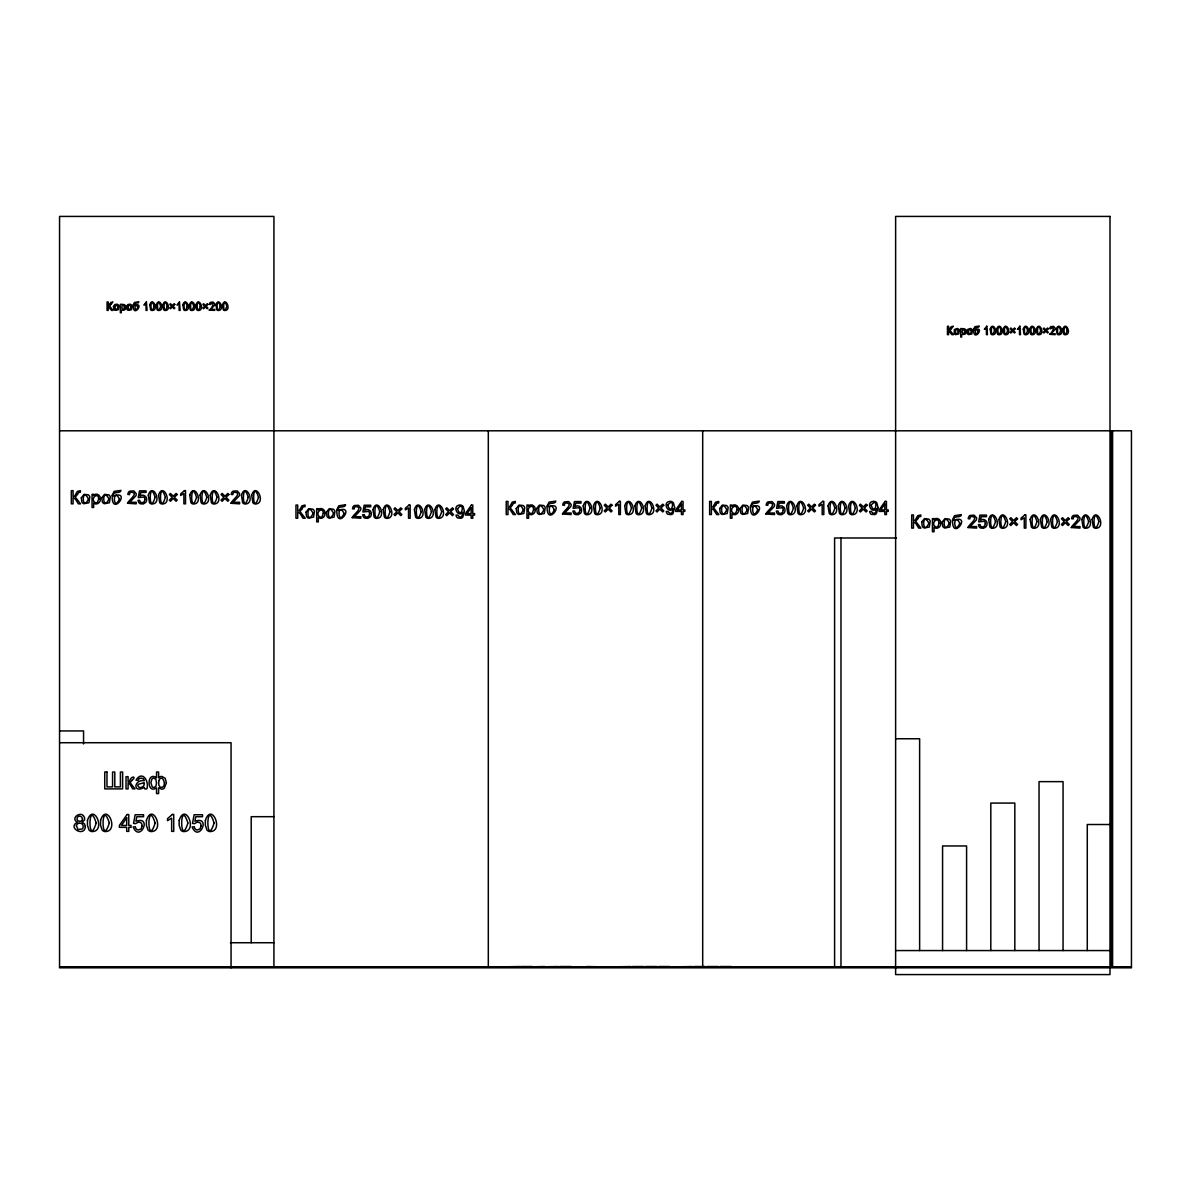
<?xml version="1.0" encoding="UTF-8"?>
<svg xmlns="http://www.w3.org/2000/svg" width="1191" height="1191" viewBox="0 0 1191 1191"><rect width="100%" height="100%" fill="white"/><g stroke="black" fill="none" stroke-linecap="round" stroke-linejoin="round"><path stroke-width="1.5" d="M834.593 966.75L834.593 537.99L896.481 537.99M840.98 966.75L840.98 537.99M76.388 825.81L77.996 829.502L82.239 829.01A3.156 3.156 0 0 0 83.132 827.283L83.132 825.869A3.231 3.231 0 0 0 82.209 824.112A3.305 3.305 0 0 0 80.437 823.189L79.008 823.189M59.55 430.8L1131.45 430.8L1131.45 967.821L59.55 967.821L59.55 216.42L273.93 216.42L273.93 966.75M59.55 730.932L83.564 730.932L83.564 743.943M895.617 738.762L919.631 738.762L919.631 950.567M59.55 742.722L231.054 742.722L231.054 967.821M273.93 816.684L251.212 816.684L251.212 942.736M1109.997 824.514L1087.279 824.514L1087.279 950.567M230.444 942.736L273.93 942.736M895.617 950.567L1109.997 950.567M520.169 966.541L508.378 966.75M521.033 966.541L532.466 966.541M544.942 966.541L534.908 966.75M558.013 966.541L547.413 966.75M559.74 966.541L571.189 966.541M586.657 966.541L597.912 966.75M630.62 966.541L619.439 966.75M632.54 966.541L643.542 966.541M645.641 966.541L656.643 966.541M658.742 966.541L669.744 966.541M692.075 966.541L681.237 966.75M694.115 966.541L705.117 966.541M707.216 966.541L718.218 966.541M720.317 966.541L731.319 966.541M59.55 966.75L1131.45 966.75M972.407 330.235L971.826 333.986L968.596 334.597A2.561 2.561 0 0 1 967.33 333.525L967.42 329.565L970.352 328.478A2.635 2.635 0 0 1 972.407 330.22M959.306 330.235L958.725 333.986L955.495 334.597A2.561 2.561 0 0 1 954.229 333.525L954.319 329.565L957.251 328.478A2.635 2.635 0 0 1 959.306 330.22M1112.588 430.8L1112.588 966.75M1111.292 430.8L1111.292 966.75M1063.057 950.567L1063.057 781.638L1039.043 781.638L1039.043 950.567M1014.821 950.567L1014.821 803.076L990.808 803.076L990.808 950.567M966.586 950.567L966.586 845.952L942.572 845.952L942.572 950.567M702.69 430.8L702.69 966.75M679.212 966.75L671.605 966.75M610.358 966.75L600.472 966.75M584.245 966.75L572.335 966.75M488.31 430.8L488.31 966.75M76.388 825.81A3.201 3.201 0 0 1 78.993 823.219M144.141 780.596C133.258 779.673 133.035 793.891 144.305 787.385L144.721 788.889L146.88 788.889C149.337 780.879 142.131 769.996 135.982 780.165L138.007 780.433L139.049 778.631L141.193 778.11L143.56 778.81L144.141 780.596M96.203 823.055C87.881 849.525 87.94 796.585 96.203 823.055M109.304 823.055C100.982 849.525 101.041 796.585 109.304 823.055M154.16 306.236C149.902 319.382 149.932 293.09 154.16 306.236M160.711 306.236C156.453 319.382 156.483 293.09 160.711 306.236M155.128 497.347C148.622 518.025 148.667 476.653 155.128 497.347M167.261 306.236C163.003 319.382 163.033 293.09 167.261 306.236M165.355 497.347C158.865 518.025 158.909 476.653 165.355 497.347M155.143 823.055C146.835 849.525 146.88 796.585 155.143 823.055M187.24 306.236C182.982 319.382 183.012 293.09 187.24 306.236M193.791 306.236C189.533 319.382 189.563 293.09 193.791 306.236M200.341 306.236C196.083 319.382 196.113 293.09 200.341 306.236M196.575 497.347C190.084 518.025 190.128 476.653 196.575 497.347M187.895 823.055C179.573 849.525 179.633 796.585 187.895 823.055M206.817 497.347C200.311 518.025 200.356 476.653 206.817 497.347M220.32 306.236C216.062 319.382 216.092 293.09 220.32 306.236M217.045 497.347C210.554 518.025 210.599 476.653 217.045 497.347M226.871 306.236C222.613 319.382 222.643 293.09 226.871 306.236M214.097 823.055C205.775 849.525 205.835 796.585 214.097 823.055M248.264 497.347C241.773 518.025 241.818 476.653 248.264 497.347M258.507 497.347C252.001 518.025 252.045 476.653 258.507 497.347M379.765 511.728C373.274 532.407 373.319 491.049 379.765 511.728M390.008 511.728C383.502 532.407 383.547 491.049 390.008 511.728M421.227 511.728C414.721 532.407 414.766 491.049 421.227 511.728M431.455 511.728C424.964 532.407 425.008 491.049 431.455 511.728M441.697 511.728C435.191 532.407 435.236 491.049 441.697 511.728M590.036 508.081C583.53 528.744 583.575 487.387 590.036 508.081M600.264 508.081C593.773 528.744 593.803 487.387 600.264 508.081M631.483 508.081C624.992 528.744 625.022 487.387 631.483 508.081M641.726 508.081C635.22 528.744 635.265 487.387 641.726 508.081M651.953 508.081C645.462 528.744 645.507 487.387 651.953 508.081M793.429 508.081C786.938 528.744 786.983 487.387 793.429 508.081M803.672 508.081C797.166 528.744 797.211 487.387 803.672 508.081M834.891 508.081C828.385 528.744 828.43 487.387 834.891 508.081M845.119 508.081C838.628 528.744 838.672 487.387 845.119 508.081M855.361 508.081C848.855 528.744 848.9 487.387 855.361 508.081M994.545 330.517C990.287 343.648 990.317 317.357 994.545 330.517M1001.095 330.517C996.837 343.648 996.867 317.357 1001.095 330.517M995.512 521.613C989.006 542.292 989.051 500.935 995.512 521.613M1007.646 330.517C1003.388 343.648 1003.418 317.357 1007.646 330.517M1005.74 521.613C999.249 542.292 999.294 500.935 1005.74 521.613M1027.625 330.517C1023.367 343.648 1023.397 317.357 1027.625 330.517M1034.175 330.517C1029.917 343.648 1029.947 317.357 1034.175 330.517M1040.726 330.517C1036.468 343.648 1036.498 317.357 1040.726 330.517M1036.959 521.613C1030.468 542.292 1030.513 500.935 1036.959 521.613M1047.202 521.613C1040.696 542.292 1040.74 500.935 1047.202 521.613M1060.705 330.517C1056.462 343.648 1056.491 317.357 1060.705 330.517M1057.429 521.613C1050.938 542.292 1050.983 500.935 1057.429 521.613M1067.255 330.517C1063.012 343.648 1063.042 317.357 1067.255 330.517M1088.648 521.613C1082.157 542.292 1082.202 500.935 1088.648 521.613M1098.891 521.613C1092.385 542.292 1092.43 500.935 1098.891 521.613M112.207 495.337C111.344 518.234 132.007 489.293 113.502 496.111C112.416 490.335 120.336 494.399 120.946 490.379L114.128 491.392L112.207 495.337M133.243 304.956C132.692 319.605 145.912 301.085 134.077 305.447L134.97 303.258L138.32 302.827L138.826 301.77L134.464 302.44L133.243 304.956M336.845 509.718C335.981 532.615 356.645 503.674 338.155 510.492C337.068 504.716 344.988 508.795 345.584 504.761L338.78 505.788L336.845 509.718M547.116 506.056C546.252 528.953 566.916 500.012 548.411 506.845C547.324 501.069 555.244 505.133 555.84 501.098L549.036 502.126L547.116 506.056M750.509 506.056C749.645 528.953 770.309 500.012 751.819 506.845C750.732 501.069 758.637 505.133 759.248 501.098L752.444 502.126L750.509 506.056M952.592 519.604C951.728 542.5 972.392 513.559 953.887 520.393C952.8 514.601 960.72 518.68 961.331 514.646L954.512 515.673L952.592 519.604M973.628 329.222C973.077 343.871 986.297 325.351 974.461 329.728L975.355 327.54L978.704 327.108L979.21 326.051L974.848 326.706L973.628 329.222M98.674 498.984L97.513 502.215A2.233 2.233 0 0 1 96.069 502.736A2.203 2.203 0 0 1 94.655 502.23C89.921 498.195 98.585 491.466 98.674 498.984M124.579 307.293C121.065 315.168 121.035 299.596 124.579 307.293M323.327 513.381L322.151 516.596A2.233 2.233 0 0 1 320.707 517.117A2.203 2.203 0 0 1 319.292 516.611C314.573 512.577 323.237 505.862 323.327 513.381M533.583 509.718L532.422 512.949A2.233 2.233 0 0 1 530.978 513.455A2.203 2.203 0 0 1 529.563 512.964C524.829 508.929 533.494 502.2 533.583 509.718M736.991 509.718L735.815 512.949A2.233 2.233 0 0 1 734.371 513.455A2.203 2.203 0 0 1 732.956 512.964C728.237 508.929 736.901 502.2 736.991 509.718M939.059 523.266L937.898 526.482A2.233 2.233 0 0 1 936.454 527.003A2.203 2.203 0 0 1 935.039 526.511C930.305 522.477 938.97 515.748 939.059 523.266M964.963 331.56C961.45 339.435 961.42 323.878 964.963 331.56M88.491 499.014C81.717 513.261 81.405 485.05 88.491 499.014M87.479 820.361L87.434 825.274L88.997 829.919A4.451 4.451 0 0 0 91.677 831.556C106.758 832.181 93.717 801.364 87.479 820.361M118.058 307.308C114.276 315.183 114.098 299.596 118.058 307.308M108.962 499.014C102.188 513.261 101.875 485.05 108.962 499.014M100.58 820.361L100.535 825.274L102.098 829.919A4.451 4.451 0 0 0 104.778 831.556C119.859 832.181 106.818 801.364 100.58 820.361M131.159 307.308C127.377 315.183 127.199 299.596 131.159 307.308M149.798 304.896L150.557 309.66A2.233 2.233 0 0 0 151.897 310.494C159.49 310.732 152.567 295.815 149.798 304.896M156.349 304.896L157.108 309.66A2.233 2.233 0 0 0 158.448 310.494C166.04 310.732 159.118 295.815 156.349 304.896M148.309 495.233L149.5 502.706A3.484 3.484 0 0 0 151.585 503.987C163.45 504.359 152.642 481.045 148.309 495.233M162.899 304.896L163.658 309.66A2.233 2.233 0 0 0 164.998 310.494C172.591 310.732 165.668 295.815 162.899 304.896M158.552 495.233L159.728 502.706A3.484 3.484 0 0 0 161.827 503.987C173.692 504.359 162.869 481.045 158.552 495.233M146.433 820.361L146.389 825.274L147.952 829.919A4.451 4.451 0 0 0 150.617 831.556C165.713 832.181 152.671 801.364 146.433 820.361M182.878 304.896L183.637 309.66A2.233 2.233 0 0 0 184.977 310.494C192.57 310.732 185.647 295.815 182.878 304.896M189.429 304.896L190.188 309.66A2.233 2.233 0 0 0 191.528 310.494C199.12 310.732 192.198 295.815 189.429 304.896M195.979 304.896L196.738 309.66A2.233 2.233 0 0 0 198.078 310.494C205.671 310.732 198.748 295.815 195.979 304.896M189.771 495.233L190.947 502.706A3.484 3.484 0 0 0 193.046 503.987C204.912 504.359 194.088 481.045 189.771 495.233M179.186 820.361L179.126 825.274L180.69 829.919A4.451 4.451 0 0 0 183.369 831.556C198.45 832.181 185.424 801.364 179.186 820.361M199.999 495.233L201.19 502.706A3.484 3.484 0 0 0 203.274 503.987C215.139 504.359 204.331 481.045 199.999 495.233M215.958 304.896L216.717 309.66A2.233 2.233 0 0 0 218.057 310.494C225.65 310.732 218.727 295.815 215.958 304.896M210.241 495.233L211.417 502.706A3.484 3.484 0 0 0 213.517 503.987C225.382 504.359 214.574 481.045 210.241 495.233M222.509 304.896L223.268 309.66A2.233 2.233 0 0 0 224.608 310.494C232.2 310.732 225.278 295.815 222.509 304.896M205.388 820.361L205.328 825.274L206.892 829.919A4.451 4.451 0 0 0 209.571 831.556C224.652 832.181 211.626 801.364 205.388 820.361M241.46 495.233L242.636 502.706A3.484 3.484 0 0 0 244.736 503.987C256.601 504.359 245.778 481.045 241.46 495.233M251.688 495.233L252.879 502.706A3.484 3.484 0 0 0 254.963 503.987C266.829 504.359 256.02 481.045 251.688 495.233M313.129 513.395C306.37 527.658 306.042 499.431 313.129 513.395M333.599 513.395C326.84 527.658 326.513 499.431 333.599 513.395M372.962 509.629L374.138 517.088A3.484 3.484 0 0 0 376.237 518.368C388.102 518.74 377.294 495.426 372.962 509.629M383.189 509.629L384.38 517.088A3.484 3.484 0 0 0 386.465 518.368C398.33 518.74 387.522 495.426 383.189 509.629M414.408 509.629L415.599 517.088A3.484 3.484 0 0 0 417.684 518.368C429.549 518.74 418.741 495.426 414.408 509.629M424.651 509.629L425.827 517.088A3.484 3.484 0 0 0 427.926 518.368C439.792 518.74 428.983 495.426 424.651 509.629M434.879 509.629L436.07 517.088A3.484 3.484 0 0 0 438.154 518.368C450.019 518.74 439.211 495.426 434.879 509.629M523.4 509.748C516.626 523.995 516.313 495.769 523.4 509.748M543.87 509.748C537.096 523.995 536.784 495.769 543.87 509.748M583.218 505.967L584.409 513.425A3.484 3.484 0 0 0 586.493 514.706C598.358 515.078 587.55 491.779 583.218 505.967M593.46 505.967L594.637 513.425A3.484 3.484 0 0 0 596.736 514.706C608.601 515.078 597.778 491.779 593.46 505.967M624.68 505.967L625.856 513.425A3.484 3.484 0 0 0 627.955 514.706C639.805 515.078 628.997 491.779 624.68 505.967M634.907 505.967L636.098 513.425A3.484 3.484 0 0 0 638.182 514.706C650.048 515.078 639.239 491.779 634.907 505.967M645.15 505.967L646.326 513.425A3.484 3.484 0 0 0 648.425 514.706C660.29 515.078 649.467 491.779 645.15 505.967M726.793 509.748C720.034 523.995 719.706 495.769 726.793 509.748M747.263 509.748C740.504 523.995 740.177 495.769 747.263 509.748M786.626 505.967L787.802 513.425A3.484 3.484 0 0 0 789.901 514.706C801.766 515.078 790.943 491.779 786.626 505.967M796.853 505.967L798.044 513.425A3.484 3.484 0 0 0 800.129 514.706C811.994 515.078 801.186 491.779 796.853 505.967M828.073 505.967L829.264 513.425A3.484 3.484 0 0 0 831.348 514.706C843.213 515.078 832.405 491.779 828.073 505.967M838.315 505.967L839.491 513.425A3.484 3.484 0 0 0 841.59 514.706C853.456 515.078 842.647 491.779 838.315 505.967M848.543 505.967L849.734 513.425A3.484 3.484 0 0 0 851.818 514.706C863.683 515.078 852.875 491.779 848.543 505.967M928.876 523.296C922.102 537.543 921.789 509.316 928.876 523.296M958.442 331.574C954.661 339.465 954.482 323.863 958.442 331.574M949.346 523.296C942.572 537.543 942.26 509.316 949.346 523.296M971.543 331.574C967.777 339.465 967.583 323.863 971.543 331.574M990.183 329.163L990.942 333.942A2.233 2.233 0 0 0 992.282 334.76C999.874 334.999 992.952 320.081 990.183 329.163M996.733 329.163L997.492 333.942A2.233 2.233 0 0 0 998.832 334.76C1006.425 334.999 999.502 320.081 996.733 329.163M988.694 519.514L989.885 526.973A3.484 3.484 0 0 0 991.969 528.253C1003.834 528.625 993.026 505.326 988.694 519.514M1003.284 329.163L1004.043 333.942A2.233 2.233 0 0 0 1005.383 334.76C1012.975 334.999 1006.053 320.081 1003.284 329.163M998.936 519.514L1000.112 526.973A3.484 3.484 0 0 0 1002.212 528.253C1014.077 528.625 1003.269 505.326 998.936 519.514M1023.263 329.163L1024.022 333.942A2.233 2.233 0 0 0 1025.362 334.76C1032.954 334.999 1026.032 320.081 1023.263 329.163M1029.813 329.163L1030.572 333.942A2.233 2.233 0 0 0 1031.912 334.76C1039.505 334.999 1032.582 320.081 1029.813 329.163M1036.364 329.163L1037.123 333.942A2.233 2.233 0 0 0 1038.463 334.76C1046.055 334.999 1039.133 320.081 1036.364 329.163M1030.155 519.514L1031.332 526.973A3.484 3.484 0 0 0 1033.431 528.253C1045.296 528.625 1034.488 505.326 1030.155 519.514M1040.383 519.514L1041.574 526.973A3.484 3.484 0 0 0 1043.658 528.253C1055.524 528.625 1044.715 505.326 1040.383 519.514M1056.343 329.163L1057.102 333.942A2.233 2.233 0 0 0 1058.442 334.76C1066.034 334.999 1059.112 320.081 1056.343 329.163M1050.626 519.514L1051.802 526.973A3.484 3.484 0 0 0 1053.901 528.253C1065.766 528.625 1054.958 505.326 1050.626 519.514M1062.893 329.163L1063.652 333.942A2.233 2.233 0 0 0 1064.992 334.76C1072.585 334.999 1065.662 320.081 1062.893 329.163M1081.845 519.514L1083.021 526.973A3.484 3.484 0 0 0 1085.12 528.253C1096.985 528.625 1086.177 505.326 1081.845 519.514M1092.087 519.514L1093.264 526.973A3.484 3.484 0 0 0 1095.348 528.253C1107.213 528.625 1096.405 505.326 1092.087 519.514M119.428 499.029C113.026 513.113 112.401 485.66 119.428 499.029M137.858 307.323C134.3 315.124 133.928 299.953 137.858 307.323M344.08 513.425C337.663 527.509 337.053 500.041 344.08 513.425M554.336 509.763C547.934 523.846 547.309 496.394 554.336 509.763M757.744 509.763C751.327 523.846 750.717 496.394 757.744 509.763M959.812 523.311C953.41 537.394 952.785 509.927 959.812 523.311M978.243 331.589C974.685 339.405 974.312 324.22 978.243 331.589M464.416 511.371L462.748 517.236A4.035 4.035 0 0 1 461.051 518.264L457.701 517.966A3.245 3.245 0 0 1 456.391 516.566L455.989 515.182L457.552 515.033L459.726 517.117A2.471 2.471 0 0 0 461.542 516.388L462.287 515.197A8.069 8.069 0 0 0 462.808 512.353C458.029 518.234 451.538 505.594 459.89 504.999A4.228 4.228 0 0 1 463.18 506.532L464.416 511.371M674.672 507.708L673.004 513.574A4.035 4.035 0 0 1 671.322 514.601L667.957 514.318A3.245 3.245 0 0 1 666.647 512.904L666.26 511.52L667.809 511.386L669.997 513.47A2.471 2.471 0 0 0 671.813 512.726L672.558 511.535A8.069 8.069 0 0 0 673.064 508.691C668.285 514.586 661.794 501.932 670.161 501.337A4.228 4.228 0 0 1 673.436 502.87L674.672 507.708M878.08 507.708L876.397 513.574A4.035 4.035 0 0 1 874.715 514.601L871.35 514.318A3.245 3.245 0 0 1 870.055 512.904L869.653 511.52L871.217 511.386L873.39 513.47A2.471 2.471 0 0 0 875.206 512.726L875.951 511.535A8.069 8.069 0 0 0 876.472 508.691C871.693 514.586 865.202 501.932 873.554 501.337A4.228 4.228 0 0 1 876.844 502.87L878.08 507.708M166.398 782.77L164.313 788.174A3.99 3.99 0 0 1 161.634 789.171L158.611 787.832L158.611 793.578L156.542 793.578L156.542 787.832C146.508 794.918 146.657 770.413 156.542 777.857L156.542 772.021L158.611 772.021L158.611 777.857L159.296 777.217A3.826 3.826 0 0 1 161.693 776.398L165.132 778.214L166.398 782.77M127.556 503.272L136.221 503.838L136.221 502.289L129.759 502.289L135.878 495.828A3.945 3.945 0 0 0 136.131 493.521L133.794 490.871L129.715 491.168A3.469 3.469 0 0 0 128.226 492.791L127.824 494.429L129.491 494.593L129.67 493.491A2.263 2.263 0 0 1 131.01 492.136C139.555 492.985 128.866 499.714 127.556 503.272M209.229 310.032L214.767 310.404L214.767 309.407L210.643 309.407L214.559 305.268A2.531 2.531 0 0 0 214.722 303.794L213.219 302.097L210.599 302.276A2.218 2.218 0 0 0 209.661 303.318L209.393 304.375L210.465 304.479C214.946 299.819 212.727 308.335 209.229 310.032M230.935 503.272L239.599 503.838L239.599 502.289L233.138 502.289L239.257 495.828A3.945 3.945 0 0 0 239.525 493.521L237.173 490.871L233.094 491.168A3.469 3.469 0 0 0 231.605 492.791L231.203 494.429L232.87 494.593L233.049 493.491A2.263 2.263 0 0 1 234.389 492.136C242.934 492.985 232.245 499.714 230.935 503.272M352.194 517.653L360.873 518.234L360.873 516.671L354.412 516.671L360.531 510.21A3.945 3.945 0 0 0 360.784 507.917L358.446 505.267L354.352 505.55A3.469 3.469 0 0 0 352.878 507.172L352.462 508.81L354.129 508.974L354.308 507.872A2.263 2.263 0 0 1 355.662 506.517C364.208 507.366 353.519 514.11 352.194 517.653M562.465 513.991L571.129 514.572L571.129 513.023L564.668 513.023L570.787 506.562A3.945 3.945 0 0 0 571.04 504.255L568.702 501.605L564.623 501.887A3.469 3.469 0 0 0 563.135 503.51L562.733 505.148L564.385 505.326L564.579 504.225A2.263 2.263 0 0 1 565.919 502.855C574.464 503.704 563.775 510.448 562.465 513.991M765.858 513.991L774.537 514.572L774.537 513.023L768.076 513.023L774.195 506.562A3.945 3.945 0 0 0 774.448 504.255L772.11 501.605L768.016 501.887A3.469 3.469 0 0 0 766.542 503.51L766.126 505.148L767.793 505.326L767.972 504.225A2.263 2.263 0 0 1 769.326 502.855C777.872 503.704 767.183 510.448 765.858 513.991M967.941 527.539L976.605 528.119L976.605 526.556L970.144 526.556L976.263 520.095A3.945 3.945 0 0 0 976.531 517.802L974.178 515.152L970.099 515.435A3.469 3.469 0 0 0 968.611 517.058L968.209 518.695L969.876 518.874L970.055 517.757A2.263 2.263 0 0 1 971.394 516.403C979.94 517.251 969.266 523.995 967.941 527.539M1049.613 334.299L1055.152 334.671L1055.152 333.674L1051.028 333.674L1054.943 329.535A2.531 2.531 0 0 0 1055.107 328.061L1053.603 326.379L1050.998 326.557A2.218 2.218 0 0 0 1050.045 327.599L1049.777 328.642L1050.849 328.746C1055.33 324.086 1053.112 332.617 1049.613 334.299M1071.319 527.539L1079.984 528.119L1079.984 526.556L1073.523 526.556L1079.642 520.095A3.945 3.945 0 0 0 1079.909 517.802L1077.557 515.152L1073.478 515.435A3.469 3.469 0 0 0 1071.989 517.058L1071.587 518.695L1073.255 518.874L1073.433 517.757A2.263 2.263 0 0 1 1074.773 516.403C1083.319 517.251 1072.644 523.995 1071.319 527.539M144.126 783.514C145.034 787.087 138.632 789.395 137.843 785.613A1.757 1.757 0 0 1 138.484 784.244L144.126 782.755L144.126 783.514M144.974 499.52L144.171 501.858L142.191 502.736A2.382 2.382 0 0 1 139.972 501.337L139.66 500.25L137.962 500.399L138.751 502.513A3.826 3.826 0 0 0 140.553 503.823L143.233 503.972L145.644 502.468A4.66 4.66 0 0 0 146.627 500.235C147.595 496.632 143.039 493.55 140.106 495.932L140.821 492.389L146.076 492.389L146.076 490.856L139.526 490.856L138.245 497.615L143.783 496.989A2.59 2.59 0 0 1 144.781 498.285L144.974 499.52M142.161 825.839L141.133 828.832L138.603 829.963A3.052 3.052 0 0 1 135.759 828.162L135.357 826.777L133.184 826.956C139.868 843.154 152.686 815.463 135.923 821.254L136.831 816.728L143.56 816.728L143.56 814.748L135.178 814.748L133.541 823.413L135.491 823.666L138.558 822.028L140.627 822.594A3.305 3.305 0 0 1 141.908 824.261L142.161 825.839M201.115 825.839L200.073 828.832L197.542 829.963A3.052 3.052 0 0 1 194.699 828.162L194.297 826.777L192.123 826.956C198.823 843.154 211.641 815.463 194.877 821.254L195.786 816.728L202.515 816.728L202.515 814.748L194.133 814.748L192.495 823.413L194.446 823.666L197.512 822.028L199.582 822.594A3.305 3.305 0 0 1 200.862 824.261L201.115 825.839M369.627 513.902L368.808 516.239L366.843 517.117A2.382 2.382 0 0 1 364.61 515.718L364.297 514.631L362.6 514.78L363.389 516.909A3.826 3.826 0 0 0 365.205 518.204L367.87 518.353L370.297 516.849A4.66 4.66 0 0 0 371.279 514.631C372.232 511.013 367.691 507.932 364.759 510.314L365.458 506.785L370.714 506.785L370.714 505.237L364.163 505.237L362.898 511.996L368.421 511.371A2.59 2.59 0 0 1 369.433 512.666L369.627 513.902M579.883 510.254L579.079 512.592L577.099 513.47A2.382 2.382 0 0 1 574.881 512.056L574.568 510.969L572.871 511.118L573.66 513.247A3.826 3.826 0 0 0 575.461 514.542L578.141 514.691L580.553 513.202A4.66 4.66 0 0 0 581.536 510.969C582.503 507.351 577.948 504.269 575.015 506.666L575.729 503.123L580.985 503.123L580.985 501.575L574.434 501.575L573.154 508.349L578.692 507.708A2.59 2.59 0 0 1 579.689 509.004L579.883 510.254M783.291 510.254L782.472 512.592L780.507 513.47A2.382 2.382 0 0 1 778.274 512.056L777.961 510.969L776.264 511.118L777.053 513.247A3.826 3.826 0 0 0 778.869 514.542L781.534 514.691L783.961 513.202A4.66 4.66 0 0 0 784.943 510.969C785.896 507.351 781.356 504.269 778.423 506.666L779.122 503.123L784.378 503.123L784.378 501.575L777.827 501.575L776.562 508.349L782.085 507.708A2.59 2.59 0 0 1 783.097 509.004L783.291 510.254M985.359 523.787L984.555 526.124L982.575 527.018A2.382 2.382 0 0 1 980.357 525.603L980.044 524.516L978.347 524.665L979.136 526.794A3.826 3.826 0 0 0 980.952 528.089L983.617 528.238L986.044 526.735A4.66 4.66 0 0 0 987.011 524.516C987.979 520.899 983.424 517.817 980.491 520.214L981.205 516.671L986.461 516.671L986.461 515.122L979.91 515.122L978.63 521.881L984.168 521.256A2.59 2.59 0 0 1 985.165 522.551L985.359 523.787M81.301 497.838L81.911 502.066A4.005 4.005 0 0 0 83.876 503.733L88.923 502.766L89.846 496.915A4.168 4.168 0 0 0 88.238 494.816L84.055 494.354L81.301 497.838M113.458 306.549L113.845 309.258A2.561 2.561 0 0 0 115.11 310.33L118.341 309.705L118.921 305.953A2.635 2.635 0 0 0 116.867 304.196L114.753 304.539L113.458 306.549M101.771 497.838L102.381 502.066A4.005 4.005 0 0 0 104.346 503.733L109.393 502.766L110.316 496.915A4.168 4.168 0 0 0 108.709 494.816L104.525 494.354L101.771 497.838M126.559 306.549L126.946 309.258A2.561 2.561 0 0 0 128.211 310.33L131.442 309.705L132.022 305.953A2.635 2.635 0 0 0 129.968 304.196L127.854 304.539L126.559 306.549M305.953 512.219L306.549 516.447A4.005 4.005 0 0 0 308.514 518.115L313.561 517.162L314.484 511.296A4.168 4.168 0 0 0 312.876 509.197L308.692 508.736L305.953 512.219M326.423 512.219L327.019 516.447A4.005 4.005 0 0 0 328.984 518.115L334.031 517.162L334.954 511.296A4.168 4.168 0 0 0 333.346 509.197L329.163 508.736L326.423 512.219M457.463 508.84C461.751 521.435 465.621 498.761 457.463 508.84M516.209 508.557L516.82 512.785A4.005 4.005 0 0 0 518.785 514.467L523.832 513.5L524.74 507.634A4.168 4.168 0 0 0 523.147 505.535L518.963 505.073L516.209 508.557M536.679 508.557L537.29 512.785A4.005 4.005 0 0 0 539.255 514.467L544.302 513.5L545.225 507.634A4.168 4.168 0 0 0 543.617 505.535L539.434 505.073L536.679 508.557M667.719 505.178C672.007 517.772 675.893 495.099 667.719 505.178M719.617 508.557L720.213 512.785A4.005 4.005 0 0 0 722.178 514.467L727.225 513.5L728.148 507.634A4.168 4.168 0 0 0 726.54 505.535L722.356 505.073L719.617 508.557M740.087 508.557L740.683 512.785A4.005 4.005 0 0 0 742.648 514.467L747.695 513.5L748.618 507.634A4.168 4.168 0 0 0 747.01 505.535L742.827 505.073L740.087 508.557M871.127 505.178C875.415 517.772 879.286 495.099 871.127 505.178M921.685 522.105L922.296 526.333A4.005 4.005 0 0 0 924.261 528.015L929.308 527.047L930.231 521.182A4.168 4.168 0 0 0 928.623 519.082L924.439 518.621L921.685 522.105M942.155 522.105L942.766 526.333A4.005 4.005 0 0 0 944.731 528.015L949.778 527.047L950.701 521.182A4.168 4.168 0 0 0 949.093 519.082L944.91 518.621L942.155 522.105M156.557 782.934L155.887 786.328L153.877 787.459A2.501 2.501 0 0 1 152.18 786.819L150.855 782.591L152.091 778.765A2.308 2.308 0 0 1 153.743 778.095L155.857 779.301L156.557 782.934M158.775 780.76L158.79 785.137L160.219 787.251C168.214 788.933 162.646 771.783 158.775 780.76M85.32 826.554C84.68 837.601 66.785 827.656 77.415 822.237C69.748 818.336 81.345 810.044 84.293 817.145A4.258 4.258 0 0 1 84.472 819.944L82.134 822.237L84.501 823.859L85.32 826.554M100.327 498.999C100.937 502.513 96.233 505.892 93.672 502.855L93.672 507.5L92.049 507.5L92.049 494.295L93.523 494.295L93.523 495.545C95.861 492.166 101.012 495.292 100.327 498.999M125.636 307.293C126.306 312.518 119.085 308.007 121.378 312.742L120.336 312.742L120.336 304.286L121.274 304.286C121.348 304.673 126.425 303.526 125.636 307.293M324.979 513.381C325.59 516.909 320.87 520.273 318.31 517.236L318.31 521.881L316.687 521.881L316.687 508.691L318.161 508.691L318.161 509.927C320.498 506.547 325.664 509.674 324.979 513.381M535.235 509.733C535.846 513.247 531.126 516.626 528.566 513.589L528.566 518.234L526.958 518.234L526.958 505.029L528.432 505.029L528.432 506.264C530.769 502.9 535.92 506.026 535.235 509.733M738.643 509.733C739.254 513.247 734.534 516.626 731.974 513.589L731.974 518.234L730.351 518.234L730.351 505.029L731.825 505.029L731.825 506.264C734.162 502.9 739.328 506.026 738.643 509.733M940.711 523.266C941.322 526.794 936.617 530.174 934.057 527.122L934.057 531.767L932.434 531.767L932.434 518.576L933.908 518.576L933.908 519.812C936.245 516.447 941.396 519.574 940.711 523.266M966.02 331.574C966.69 336.785 959.47 332.274 961.762 337.008L960.72 337.008L960.72 328.567L961.658 328.567C961.732 328.939 966.809 327.808 966.02 331.574M82.492 818.842C82.477 822.936 75.569 821.582 77.192 817.741A2.71 2.71 0 0 1 79.752 816.148L81.703 816.922L82.492 818.842M132.141 780.12L130.072 782.621L134.97 788.889L132.692 788.889L129.849 784.154L128.092 783.246L128.092 788.889L126.023 788.889L126.023 776.681L128.092 776.681L128.092 781.951L129.477 781.579C130.444 775.683 137.352 775.951 132.141 780.12M111.046 304.286L109.617 306.087L112.966 310.404L111.582 310.404L108.187 306.444L108.187 310.404L107.071 310.404L107.071 301.963L108.187 301.963L108.187 305.655L110.912 302.454L112.892 301.978L111.046 304.286M77.519 494.295L75.301 497.109L80.541 503.838L78.368 503.838L75.331 499.014L73.068 497.674L73.068 503.838L71.326 503.838L71.326 490.662L73.068 490.662L73.068 496.439L74.75 495.977L77.326 491.436L80.407 490.677L80.407 492.181L78.472 492.568L77.519 494.295M302.172 508.691L299.953 511.49L305.179 518.234L303.02 518.234L299.983 513.395L297.72 512.07L297.72 518.234L295.964 518.234L295.964 505.058L297.72 505.058L297.72 510.82L299.388 510.358L301.963 505.818L305.06 505.058L305.06 506.577L303.109 506.964L302.172 508.691M512.428 505.029L510.21 507.828L515.45 514.572L513.276 514.572L510.239 509.748L507.976 508.408L507.976 514.572L506.235 514.572L506.235 501.396L507.976 501.396L507.976 507.172L509.659 506.696L512.234 502.155L515.316 501.411L515.316 502.915L513.381 503.302L512.428 505.029M715.836 505.029L713.617 507.828L718.843 514.572L716.684 514.572L713.647 509.748L711.384 508.408L711.384 514.572L709.628 514.572L709.628 501.396L711.384 501.396L711.384 507.172L713.052 506.696L715.627 502.155L718.724 501.411L718.724 502.915L716.774 503.302L715.836 505.029M951.43 328.567L950.001 330.354L953.351 334.671L951.966 334.671L948.572 330.726L948.572 334.671L947.455 334.671L947.455 326.245L948.572 326.245L948.572 329.937L951.296 326.721L953.276 326.245L951.43 328.567M917.904 518.576L915.685 521.375L920.926 528.119L918.752 528.119L915.715 523.296L913.452 521.956L913.452 528.119L911.711 528.119L911.711 514.944L913.452 514.944L913.452 520.705L915.135 520.244L917.71 515.703L920.792 514.944L920.792 516.462L918.857 516.849L917.904 518.576M146.404 301.933L143.962 305.045L146.031 303.794L146.031 310.404L147.074 310.404L146.404 301.933M179.484 301.933L177.042 305.045L179.112 303.794L179.112 310.404L180.154 310.404L179.484 301.933M184.471 490.618L180.66 493.923L180.66 495.486L183.89 493.536L183.89 503.838L185.513 503.838L185.513 490.618L184.471 490.618M172.397 814.45L167.514 818.679L167.514 820.673L171.653 818.187L171.653 831.378L173.722 831.378L173.722 814.45L172.397 814.45M409.109 504.999L405.297 508.304L405.297 509.867L408.528 507.917L408.528 518.234L410.151 518.234L410.151 504.999L409.109 504.999M619.365 501.337L615.568 504.656L615.568 506.22L618.799 504.269L618.799 514.572L620.407 514.572L620.407 501.337L619.365 501.337M822.773 501.337L818.961 504.656L818.961 506.22L822.192 504.269L822.192 514.572L823.815 514.572L823.815 501.337L822.773 501.337M986.788 326.2L984.347 329.326L986.416 328.076L986.416 334.671L987.458 334.671L986.788 326.2M1019.868 326.2L1017.427 329.326L1019.496 328.076L1019.496 334.671L1020.538 334.671L1019.868 326.2M1024.855 514.884L1021.044 518.189L1021.044 519.752L1024.275 517.802L1024.275 528.119L1025.898 528.119L1025.898 514.884L1024.855 514.884M126.708 817.845L121.437 825.437L126.708 825.437L126.708 817.845M471.174 507.649L467.051 513.589L471.174 513.589L471.174 507.649M681.431 503.987L677.307 509.927L681.431 509.927L681.431 503.987M884.839 503.987L880.715 509.927L884.839 509.927L884.839 503.987M127.095 814.51L119.398 825.437L119.398 827.343L126.708 827.343L126.708 831.378L128.777 831.378L128.777 827.343L131.055 827.343L131.055 825.437L128.777 825.437L128.777 814.51L127.095 814.51M471.472 505.058L465.458 513.589L465.458 515.078L471.174 515.078L471.174 518.234L472.782 518.234L472.782 515.078L474.569 515.078L474.569 513.589L472.782 513.589L472.782 505.058L471.472 505.058M681.728 501.396L675.714 509.927L675.714 511.415L681.431 511.415L681.431 514.572L683.053 514.572L683.053 511.415L684.825 511.415L684.825 509.927L683.053 509.927L683.053 501.396L681.728 501.396M885.136 501.396L879.122 509.927L879.122 511.415L884.839 511.415L884.839 514.572L886.446 514.572L886.446 511.415L888.233 511.415L888.233 509.927L886.446 509.927L886.446 501.396L885.136 501.396M174.809 304.434L173.023 306.221L174.824 308.037L174.124 308.737L172.323 306.936L170.507 308.737L169.807 308.052L171.623 306.236L169.822 304.434L170.521 303.72L172.323 305.536L174.124 303.735L174.809 304.434M207.889 304.434L206.103 306.221L207.904 308.037L207.204 308.737L205.403 306.936L203.587 308.737L202.887 308.052L204.703 306.236L202.902 304.434L203.601 303.72L205.403 305.536L207.204 303.735L207.889 304.434M177.161 494.518L174.362 497.332L177.191 500.146L176.089 501.247L173.261 498.419L170.432 501.262L169.345 500.16L172.174 497.332L169.36 494.518L170.447 493.416L173.276 496.245L176.089 493.431L177.161 494.518M228.851 494.518L226.052 497.332L228.88 500.146L227.779 501.247L224.95 498.419L222.121 501.262L221.035 500.16L223.863 497.332L221.05 494.518L222.151 493.416L224.965 496.245L227.779 493.431L228.851 494.518M401.814 508.899L399.015 511.713L401.829 514.542L400.742 515.629L397.913 512.815L395.084 515.643L393.998 514.557L396.826 511.728L393.998 508.899L395.099 507.798L397.928 510.626L400.742 507.813L401.814 508.899M453.503 508.899L450.704 511.713L453.518 514.542L452.431 515.629L449.603 512.815L446.774 515.643L445.687 514.557L448.516 511.728L445.687 508.899L446.789 507.798L449.617 510.626L452.431 507.813L453.503 508.899M612.07 505.237L609.271 508.051L612.1 510.879L610.998 511.966L608.169 509.153L605.341 511.981L604.254 510.894L607.082 508.066L604.269 505.237L605.356 504.15L608.184 506.964L610.998 504.15L612.07 505.237M663.759 505.237L660.96 508.051L663.789 510.879L662.687 511.966L659.859 509.153L657.03 511.981L655.943 510.894L658.772 508.066L655.958 505.237L657.045 504.15L659.874 506.964L662.687 504.15L663.759 505.237M815.478 505.237L812.679 508.051L815.493 510.879L814.391 511.966L811.577 509.153L808.749 511.981L807.662 510.894L810.49 508.066L807.662 505.237L808.763 504.15L811.592 506.964L814.391 504.15L815.478 505.237M1015.194 328.701L1013.407 330.502L1015.208 332.304L1014.509 333.004L1012.707 331.202L1010.891 333.018L1010.191 332.319L1012.008 330.502L1010.206 328.701L1010.906 328.001L1012.707 329.803L1014.509 328.001L1015.194 328.701M867.167 505.237L864.368 508.051L867.182 510.879L866.08 511.966L863.267 509.153L860.438 511.981L859.351 510.894L862.18 508.066L859.351 505.237L860.453 504.15L863.281 506.964L866.08 504.15L867.167 505.237M1048.274 328.701L1046.487 330.502L1048.288 332.304L1047.589 333.004L1045.787 331.202L1043.971 333.018L1043.271 332.319L1045.088 330.502L1043.286 328.701L1043.986 328.001L1045.787 329.803L1047.589 328.001L1048.274 328.701M1017.546 518.785L1014.747 521.598L1017.576 524.427L1016.474 525.514L1013.645 522.7L1010.817 525.529L1009.73 524.442L1012.558 521.613L1009.745 518.785L1010.846 517.698L1013.66 520.512L1016.474 517.698L1017.546 518.785M1069.235 518.785L1066.436 521.598L1069.265 524.427L1068.163 525.514L1065.35 522.7L1062.506 525.529L1061.419 524.442L1064.248 521.613L1061.434 518.785L1062.536 517.698L1065.35 520.512L1068.163 517.698L1069.235 518.785M1110.012 216.42L895.632 216.42L895.617 974.58L1109.997 974.58L1110.012 216.42M106.967 772.021L104.734 772.021L104.734 788.889L122.628 788.889L122.628 772.021L120.41 772.021L120.41 786.894L114.798 786.894L114.798 772.021L112.564 772.021L112.564 786.894L106.967 786.894L106.967 772.021"/></g></svg>
